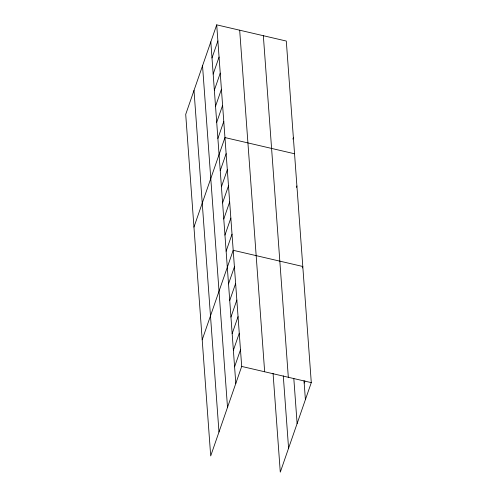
<?xml version="1.0" encoding="UTF-8"?>
<svg xmlns="http://www.w3.org/2000/svg" width="497" height="497" viewBox="0 0 497 497"><rect width="100%" height="100%" fill="white"/><g stroke="black" fill="none" stroke-linecap="round" stroke-linejoin="round"><path stroke-width="0.75" d="M216.711 24.85L185.71 114.372L210.697 455.948L241.691 366.426L216.711 24.85L286.303 41.052L311.29 382.628L280.289 472.15L273.064 373.359M211.995 57.963L217.885 40.953M213.176 74.065L219.065 57.056M214.35 90.168L220.246 73.158M215.53 106.271L221.42 89.261M216.704 122.374L222.6 105.364M217.885 138.477L223.774 121.467M193.954 227.092L224.955 137.57L294.553 153.772M220.239 170.682L226.135 153.672M221.42 186.785L227.309 169.775M222.594 202.888L228.49 185.878M223.774 218.991L229.664 201.981M224.955 235.093L230.844 218.084M226.129 251.196L232.018 234.186M202.198 339.811L233.199 250.289L302.797 266.491L302.306 267.908M228.521 283.893L234.41 266.877M229.738 300.48L235.628 283.47M230.95 317.074L236.839 300.058M292.882 139.085L293.373 137.669M232.161 333.661L238.051 316.651M233.379 350.255L239.268 333.245M296.417 187.394L296.908 185.977M234.59 366.842L240.48 349.832M304.189 383.05L304.922 380.919M241.691 366.426L311.29 382.628M304.021 380.789L305.4 399.638M293.802 378.323L297.113 423.568M263.342 35.709L288.322 377.279M283.284 375.825L288.577 448.219M239.678 30.199L264.659 371.768M210.821 41.86L235.802 383.435M202.534 65.79L227.514 407.366M193.998 90.442L218.978 432.017"/></g></svg>
